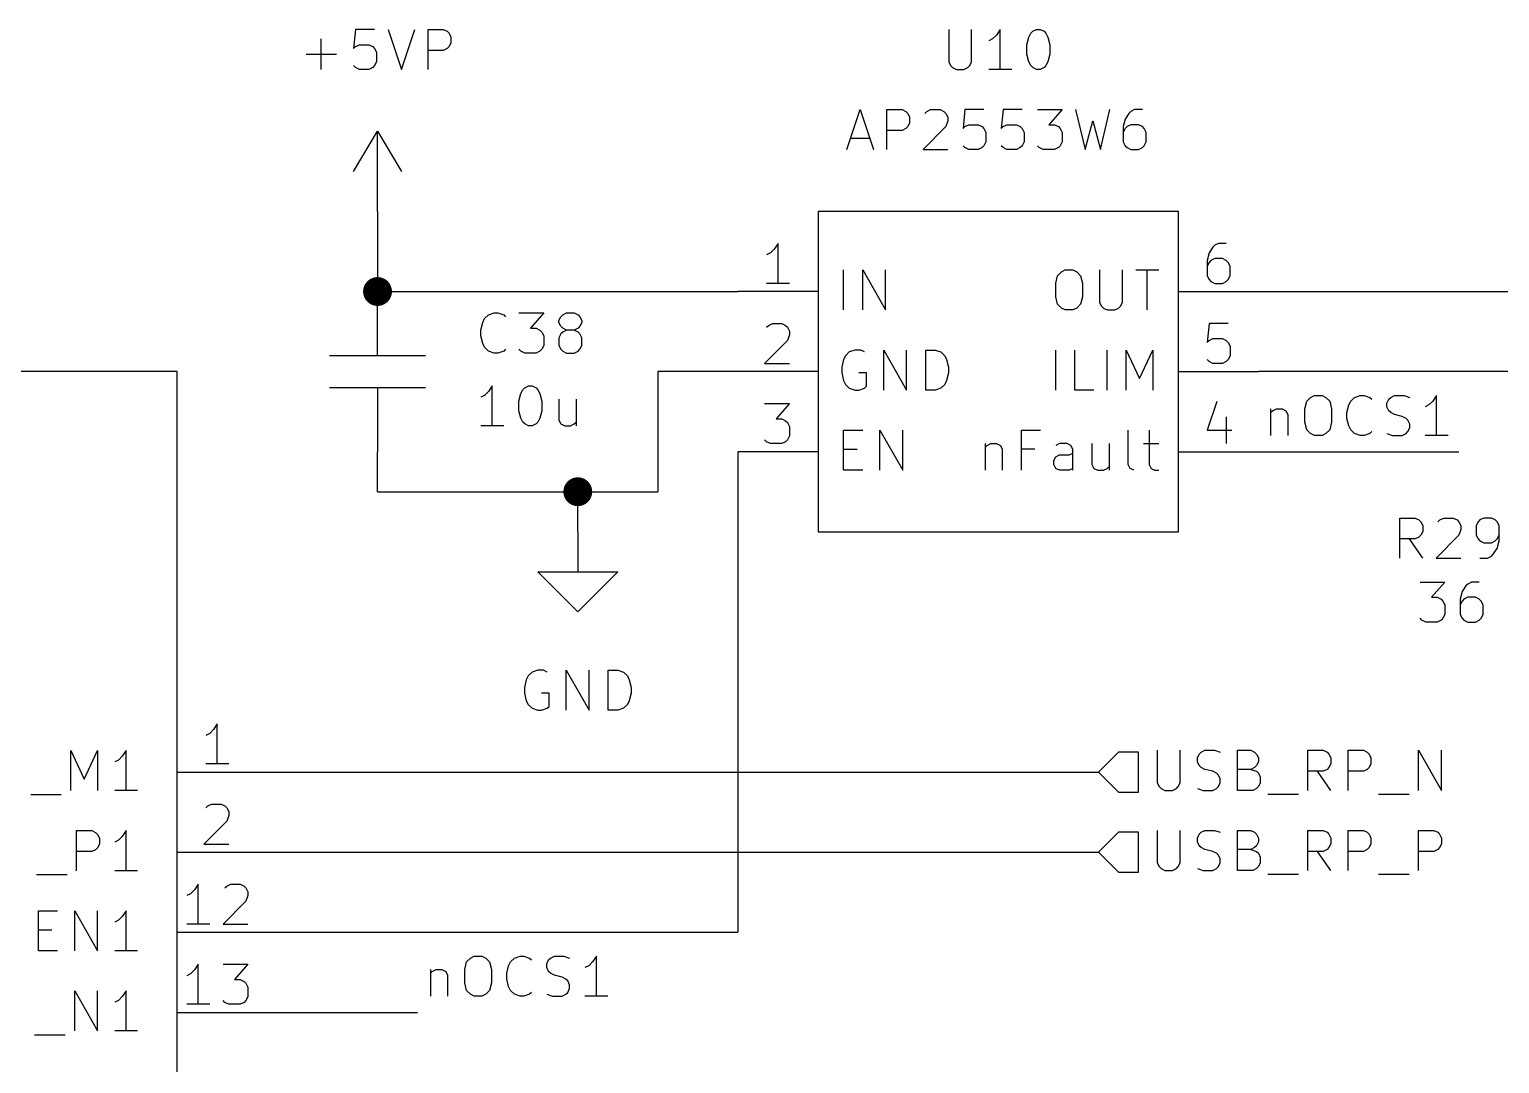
# Model space of a CAD drawing. Extents: x 0.4 to 11.3, y -7.9 to -0.4.
# Drawn here: x 8.115 to 9.951, y -3.714 to -2.423 of the extents above; entities that cross this region are included whole.
import ezdxf

# ---------------------------------------------------------------- set-up
doc = ezdxf.new("R2010")
doc.units = 0
doc.header["$MEASUREMENT"] = 0
for name, color, linetype in [('BROWN2', 54, 'CONTINUOUS'), ('CYAN2', 4, 'CONTINUOUS'), ('GRAY1', 251, 'CONTINUOUS'), ('GREEN3', 91, 'CONTINUOUS'), ('LYELLOW', 51, 'CONTINUOUS'), ('RED2', 1, 'CONTINUOUS'), ('RED3', 11, 'CONTINUOUS')]:
    doc.layers.add(name, color=color, linetype=linetype)

msp = doc.modelspace()

# ---------------------------------------------------------------- linework, layer by layer
at = {"layer": 'BROWN2', "linetype": 'CONTINUOUS'}
for p, q in [((9.475, -3.325), (9.45, -3.35)), ((9.5, -3.325), (9.475, -3.325)), ((9.5, -3.375), (9.5, -3.325)), ((9.5235, -3.3228), (9.5235, -3.3633)), ((9.5521, -3.3633), (9.5521, -3.3228)), ((9.5735, -3.3323), (9.5759, -3.3276)), ((9.5735, -3.3371), (9.5735, -3.3323)), ((9.5759, -3.3419), (9.5735, -3.3371)), ((9.5759, -3.3276), (9.5783, -3.3252)), ((9.5783, -3.3252), (9.583, -3.3228)), ((9.583, -3.3228), (9.5949, -3.3228)), ((9.5949, -3.3228), (9.6021, -3.3252)), ((9.6235, -3.3728), (9.6235, -3.3228)), ((9.6235, -3.3228), (9.6402, -3.3228)), ((9.6402, -3.3228), (9.6449, -3.3252)), ((9.6449, -3.3252), (9.6473, -3.3276)), ((9.6473, -3.3276), (9.6497, -3.3323)), ((9.6497, -3.3371), (9.6473, -3.3419)), ((9.6497, -3.3323), (9.6497, -3.3371)), ((9.7116, -3.3728), (9.7116, -3.3228)), ((9.7116, -3.3228), (9.7307, -3.3228)), ((9.7307, -3.3228), (9.7354, -3.3252)), ((9.7354, -3.3252), (9.7378, -3.3276)), ((9.7378, -3.3276), (9.7402, -3.3323)), ((9.7402, -3.3395), (9.7378, -3.3442)), ((9.7402, -3.3323), (9.7402, -3.3395)), ((9.7616, -3.3728), (9.7616, -3.3228)), ((9.7616, -3.3228), (9.7807, -3.3228)), ((9.7807, -3.3228), (9.7854, -3.3252)), ((9.7854, -3.3252), (9.7878, -3.3276)), ((9.7878, -3.3276), (9.7902, -3.3323)), ((9.7902, -3.3395), (9.7878, -3.3442)), ((9.7902, -3.3323), (9.7902, -3.3395)), ((9.8497, -3.3728), (9.8497, -3.3228)), ((9.8497, -3.3228), (9.8783, -3.3728)), ((9.8783, -3.3728), (9.8783, -3.3228)), ((9.45, -3.35), (9.475, -3.375)), ((9.5783, -3.3442), (9.5759, -3.3419)), ((9.583, -3.3466), (9.5783, -3.3442)), ((9.5926, -3.349), (9.583, -3.3466)), ((9.5973, -3.3514), (9.5926, -3.349)), ((9.5997, -3.3538), (9.5973, -3.3514)), ((9.6021, -3.3585), (9.5997, -3.3538)), ((9.6021, -3.3633), (9.6021, -3.3585)), ((9.6402, -3.3466), (9.6235, -3.3466)), ((9.6449, -3.3442), (9.6402, -3.3466)), ((9.6402, -3.3466), (9.6473, -3.349)), ((9.6473, -3.3419), (9.6449, -3.3442)), ((9.6473, -3.349), (9.6497, -3.3514)), ((9.6497, -3.3514), (9.6521, -3.3561)), ((9.6521, -3.3561), (9.6521, -3.3633)), ((9.7307, -3.349), (9.7116, -3.349)), ((9.7402, -3.3728), (9.7235, -3.349)), ((9.7354, -3.3466), (9.7307, -3.349)), ((9.7378, -3.3442), (9.7354, -3.3466)), ((9.7807, -3.349), (9.7616, -3.349)), ((9.7854, -3.3466), (9.7807, -3.349)), ((9.7878, -3.3442), (9.7854, -3.3466)), ((9.475, -3.375), (9.5, -3.375)), ((9.5235, -3.3633), (9.5259, -3.368)), ((9.5259, -3.368), (9.5283, -3.3704)), ((9.5283, -3.3704), (9.533, -3.3728)), ((9.533, -3.3728), (9.5426, -3.3728)), ((9.5426, -3.3728), (9.5473, -3.3704)), ((9.5473, -3.3704), (9.5497, -3.368)), ((9.5497, -3.368), (9.5521, -3.3633)), ((9.5735, -3.3704), (9.5807, -3.3728)), ((9.5807, -3.3728), (9.5926, -3.3728)), ((9.5926, -3.3728), (9.5973, -3.3704)), ((9.5973, -3.3704), (9.5997, -3.368)), ((9.5997, -3.368), (9.6021, -3.3633)), ((9.6426, -3.3728), (9.6235, -3.3728)), ((9.6473, -3.3704), (9.6426, -3.3728)), ((9.6497, -3.368), (9.6473, -3.3704)), ((9.6521, -3.3633), (9.6497, -3.368)), ((9.6616, -3.3776), (9.6997, -3.3776)), ((9.7997, -3.3776), (9.8378, -3.3776)), ((9.475, -3.425), (9.45, -3.45)), ((9.5, -3.425), (9.475, -3.425)), ((9.5, -3.475), (9.5, -3.425)), ((9.5235, -3.4228), (9.5235, -3.4633)), ((9.5521, -3.4633), (9.5521, -3.4228)), ((9.5735, -3.4323), (9.5759, -3.4276)), ((9.5759, -3.4276), (9.5783, -3.4252)), ((9.5783, -3.4252), (9.583, -3.4228)), ((9.583, -3.4228), (9.5949, -3.4228)), ((9.5949, -3.4228), (9.6021, -3.4252)), ((9.6235, -3.4728), (9.6235, -3.4228)), ((9.6235, -3.4228), (9.6402, -3.4228)), ((9.6402, -3.4228), (9.6449, -3.4252)), ((9.6449, -3.4252), (9.6473, -3.4276)), ((9.6473, -3.4276), (9.6497, -3.4323)), ((9.7116, -3.4728), (9.7116, -3.4228)), ((9.7116, -3.4228), (9.7307, -3.4228)), ((9.7307, -3.4228), (9.7354, -3.4252)), ((9.7354, -3.4252), (9.7378, -3.4276)), ((9.7378, -3.4276), (9.7402, -3.4323)), ((9.7616, -3.4728), (9.7616, -3.4228)), ((9.7616, -3.4228), (9.7807, -3.4228)), ((9.7807, -3.4228), (9.7854, -3.4252)), ((9.7854, -3.4252), (9.7878, -3.4276)), ((9.7878, -3.4276), (9.7902, -3.4323)), ((9.8497, -3.4728), (9.8497, -3.4228)), ((9.8497, -3.4228), (9.8687, -3.4228)), ((9.8687, -3.4228), (9.8735, -3.4252)), ((9.8735, -3.4252), (9.8759, -3.4276)), ((9.8759, -3.4276), (9.8783, -3.4323)), ((9.45, -3.45), (9.475, -3.475)), ((9.5735, -3.4371), (9.5735, -3.4323)), ((9.5759, -3.4419), (9.5735, -3.4371)), ((9.5783, -3.4442), (9.5759, -3.4419)), ((9.583, -3.4466), (9.5783, -3.4442)), ((9.5926, -3.449), (9.583, -3.4466)), ((9.5973, -3.4514), (9.5926, -3.449)), ((9.6402, -3.4466), (9.6235, -3.4466)), ((9.6449, -3.4442), (9.6402, -3.4466)), ((9.6402, -3.4466), (9.6473, -3.449)), ((9.6473, -3.4419), (9.6449, -3.4442)), ((9.6497, -3.4371), (9.6473, -3.4419)), ((9.6473, -3.449), (9.6497, -3.4514)), ((9.6497, -3.4323), (9.6497, -3.4371)), ((9.7307, -3.449), (9.7116, -3.449)), ((9.7402, -3.4728), (9.7235, -3.449)), ((9.7354, -3.4466), (9.7307, -3.449)), ((9.7378, -3.4442), (9.7354, -3.4466)), ((9.7402, -3.4395), (9.7378, -3.4442)), ((9.7402, -3.4323), (9.7402, -3.4395)), ((9.7807, -3.449), (9.7616, -3.449)), ((9.7854, -3.4466), (9.7807, -3.449)), ((9.7878, -3.4442), (9.7854, -3.4466)), ((9.7902, -3.4395), (9.7878, -3.4442)), ((9.7902, -3.4323), (9.7902, -3.4395)), ((9.8687, -3.449), (9.8497, -3.449)), ((9.8735, -3.4466), (9.8687, -3.449)), ((9.8759, -3.4442), (9.8735, -3.4466)), ((9.8783, -3.4395), (9.8759, -3.4442)), ((9.8783, -3.4323), (9.8783, -3.4395)), ((9.5235, -3.4633), (9.5259, -3.468)), ((9.5259, -3.468), (9.5283, -3.4704)), ((9.5473, -3.4704), (9.5497, -3.468)), ((9.5497, -3.468), (9.5521, -3.4633)), ((9.5997, -3.4538), (9.5973, -3.4514)), ((9.5973, -3.4704), (9.5997, -3.468)), ((9.6021, -3.4585), (9.5997, -3.4538)), ((9.5997, -3.468), (9.6021, -3.4633)), ((9.6021, -3.4633), (9.6021, -3.4585)), ((9.6497, -3.468), (9.6473, -3.4704)), ((9.6497, -3.4514), (9.6521, -3.4561)), ((9.6521, -3.4633), (9.6497, -3.468)), ((9.6521, -3.4561), (9.6521, -3.4633)), ((9.475, -3.475), (9.5, -3.475)), ((9.5283, -3.4704), (9.533, -3.4728)), ((9.533, -3.4728), (9.5426, -3.4728)), ((9.5426, -3.4728), (9.5473, -3.4704)), ((9.5735, -3.4704), (9.5807, -3.4728)), ((9.5807, -3.4728), (9.5926, -3.4728)), ((9.5926, -3.4728), (9.5973, -3.4704)), ((9.6426, -3.4728), (9.6235, -3.4728)), ((9.6473, -3.4704), (9.6426, -3.4728)), ((9.6616, -3.4776), (9.6997, -3.4776)), ((9.7997, -3.4776), (9.8378, -3.4776))]:
    msp.add_line(p, q, dxfattribs=at)
at = {"layer": 'CYAN2', "linetype": 'CONTINUOUS'}
for p, q in [((8.4798, -2.4728), (8.4798, -2.4347)), ((8.5226, -2.4228), (8.5202, -2.4466)), ((8.5464, -2.4228), (8.5226, -2.4228)), ((8.5631, -2.4228), (8.5798, -2.4728)), ((8.5798, -2.4728), (8.5964, -2.4228)), ((8.6131, -2.4728), (8.6131, -2.4228)), ((8.6131, -2.4228), (8.6321, -2.4228)), ((8.6321, -2.4228), (8.6369, -2.4252)), ((8.6369, -2.4252), (8.6393, -2.4276)), ((8.6393, -2.4276), (8.6417, -2.4323)), ((8.6417, -2.4395), (8.6393, -2.4442)), ((8.6417, -2.4323), (8.6417, -2.4395)), ((9.2631, -2.4228), (9.2631, -2.4633)), ((9.2917, -2.4633), (9.2917, -2.4228)), ((9.3179, -2.4347), (9.3131, -2.4371)), ((9.3226, -2.4299), (9.3179, -2.4347)), ((9.3274, -2.4228), (9.3226, -2.4299)), ((9.3274, -2.4728), (9.3274, -2.4228)), ((9.3607, -2.4419), (9.3631, -2.4323)), ((9.3631, -2.4323), (9.3655, -2.4276)), ((9.3655, -2.4276), (9.3679, -2.4252)), ((9.3679, -2.4252), (9.3726, -2.4228)), ((9.3726, -2.4228), (9.3774, -2.4228)), ((9.3774, -2.4228), (9.3821, -2.4252)), ((9.3821, -2.4252), (9.3845, -2.4276)), ((9.3845, -2.4276), (9.3869, -2.4323)), ((9.3869, -2.4323), (9.3893, -2.4419)), ((8.4607, -2.4538), (8.4988, -2.4538)), ((8.5202, -2.4466), (8.5226, -2.4442)), ((8.5226, -2.4442), (8.5274, -2.4419)), ((8.5274, -2.4419), (8.5393, -2.4419)), ((8.5393, -2.4419), (8.544, -2.4442)), ((8.544, -2.4442), (8.5464, -2.4466)), ((8.5464, -2.4466), (8.5488, -2.4514)), ((8.5488, -2.4514), (8.5488, -2.4633)), ((8.6321, -2.449), (8.6131, -2.449)), ((8.6369, -2.4466), (8.6321, -2.449)), ((8.6393, -2.4442), (8.6369, -2.4466)), ((9.3607, -2.4538), (9.3607, -2.4419)), ((9.3631, -2.4633), (9.3607, -2.4538)), ((9.3893, -2.4538), (9.3869, -2.4633)), ((9.3893, -2.4419), (9.3893, -2.4538)), ((8.5226, -2.4704), (8.5202, -2.468)), ((8.5274, -2.4728), (8.5226, -2.4704)), ((8.5393, -2.4728), (8.5274, -2.4728)), ((8.544, -2.4704), (8.5393, -2.4728)), ((8.5464, -2.468), (8.544, -2.4704)), ((8.5488, -2.4633), (8.5464, -2.468)), ((9.2631, -2.4633), (9.2655, -2.468)), ((9.2655, -2.468), (9.2679, -2.4704)), ((9.2679, -2.4704), (9.2726, -2.4728)), ((9.2726, -2.4728), (9.2821, -2.4728)), ((9.2821, -2.4728), (9.2869, -2.4704)), ((9.2869, -2.4704), (9.2893, -2.468)), ((9.2893, -2.468), (9.2917, -2.4633)), ((9.3417, -2.4728), (9.3131, -2.4728)), ((9.3655, -2.468), (9.3631, -2.4633)), ((9.3679, -2.4704), (9.3655, -2.468)), ((9.3726, -2.4728), (9.3679, -2.4704)), ((9.3774, -2.4728), (9.3726, -2.4728)), ((9.3821, -2.4704), (9.3774, -2.4728)), ((9.3845, -2.468), (9.3821, -2.4704)), ((9.3869, -2.4633), (9.3845, -2.468)), ((9.1357, -2.5728), (9.1524, -2.5228)), ((9.1524, -2.5228), (9.1691, -2.5728)), ((9.1857, -2.5728), (9.1857, -2.5228)), ((9.1857, -2.5228), (9.2048, -2.5228)), ((9.2048, -2.5228), (9.2095, -2.5252)), ((9.2095, -2.5252), (9.2119, -2.5276)), ((9.2119, -2.5276), (9.2143, -2.5323)), ((9.2143, -2.5323), (9.2143, -2.5395)), ((9.2333, -2.5276), (9.2357, -2.5252)), ((9.2357, -2.5252), (9.2405, -2.5228)), ((9.2405, -2.5228), (9.2524, -2.5228)), ((9.2524, -2.5228), (9.2571, -2.5252)), ((9.2571, -2.5252), (9.2595, -2.5276)), ((9.2595, -2.5276), (9.2619, -2.5323)), ((9.2619, -2.5323), (9.2619, -2.5371)), ((9.2833, -2.5228), (9.281, -2.5466)), ((9.3071, -2.5228), (9.2833, -2.5228)), ((9.331, -2.5228), (9.3286, -2.5466)), ((9.3548, -2.5228), (9.331, -2.5228)), ((9.3738, -2.5228), (9.4048, -2.5228)), ((9.4048, -2.5228), (9.3881, -2.5419)), ((9.4214, -2.5228), (9.4333, -2.5728)), ((9.4524, -2.5728), (9.4643, -2.5228)), ((9.4881, -2.5276), (9.4833, -2.5347)), ((9.4905, -2.5252), (9.4881, -2.5276)), ((9.4952, -2.5228), (9.4905, -2.5252)), ((9.5048, -2.5228), (9.4952, -2.5228)), ((9.2048, -2.549), (9.1857, -2.549)), ((9.2095, -2.5466), (9.2048, -2.549)), ((9.2119, -2.5442), (9.2095, -2.5466)), ((9.2143, -2.5395), (9.2119, -2.5442)), ((9.2595, -2.5442), (9.231, -2.5728)), ((9.2619, -2.5371), (9.2595, -2.5442)), ((9.281, -2.5466), (9.2833, -2.5442)), ((9.2833, -2.5442), (9.2881, -2.5419)), ((9.2881, -2.5419), (9.3, -2.5419)), ((9.3, -2.5419), (9.3048, -2.5442)), ((9.3048, -2.5442), (9.3071, -2.5466)), ((9.3071, -2.5466), (9.3095, -2.5514)), ((9.3286, -2.5466), (9.331, -2.5442)), ((9.331, -2.5442), (9.3357, -2.5419)), ((9.3357, -2.5419), (9.3476, -2.5419)), ((9.3476, -2.5419), (9.3524, -2.5442)), ((9.3524, -2.5442), (9.3548, -2.5466)), ((9.3548, -2.5466), (9.3571, -2.5514)), ((9.3881, -2.5419), (9.3952, -2.5419)), ((9.3952, -2.5419), (9.4, -2.5442)), ((9.4, -2.5442), (9.4024, -2.5466)), ((9.4024, -2.5466), (9.4048, -2.5514)), ((9.4333, -2.5728), (9.4429, -2.5371)), ((9.4429, -2.5371), (9.4524, -2.5728)), ((9.4833, -2.5347), (9.481, -2.5442)), ((9.481, -2.5442), (9.481, -2.5633)), ((9.4833, -2.5466), (9.481, -2.5514)), ((9.4857, -2.5442), (9.4833, -2.5466)), ((9.4905, -2.5419), (9.4857, -2.5442)), ((9.5, -2.5419), (9.4905, -2.5419)), ((9.5048, -2.5442), (9.5, -2.5419)), ((9.5071, -2.5466), (9.5048, -2.5442)), ((9.5095, -2.5514), (9.5071, -2.5466)), ((9.1405, -2.5585), (9.1643, -2.5585)), ((9.2833, -2.5704), (9.281, -2.568)), ((9.3071, -2.568), (9.3048, -2.5704)), ((9.3095, -2.5633), (9.3071, -2.568)), ((9.3095, -2.5514), (9.3095, -2.5633)), ((9.331, -2.5704), (9.3286, -2.568)), ((9.3548, -2.568), (9.3524, -2.5704)), ((9.3571, -2.5633), (9.3548, -2.568)), ((9.3571, -2.5514), (9.3571, -2.5633)), ((9.3762, -2.5704), (9.3738, -2.568)), ((9.4024, -2.568), (9.4, -2.5704)), ((9.4048, -2.5633), (9.4024, -2.568)), ((9.4048, -2.5514), (9.4048, -2.5633)), ((9.481, -2.5633), (9.4833, -2.568)), ((9.4833, -2.568), (9.4857, -2.5704)), ((9.5048, -2.5704), (9.5071, -2.568)), ((9.5071, -2.568), (9.5095, -2.5633)), ((9.5095, -2.5633), (9.5095, -2.5514)), ((9.231, -2.5728), (9.2619, -2.5728)), ((9.2881, -2.5728), (9.2833, -2.5704)), ((9.3, -2.5728), (9.2881, -2.5728)), ((9.3048, -2.5704), (9.3, -2.5728)), ((9.3357, -2.5728), (9.331, -2.5704)), ((9.3476, -2.5728), (9.3357, -2.5728)), ((9.3524, -2.5704), (9.3476, -2.5728)), ((9.381, -2.5728), (9.3762, -2.5704)), ((9.3952, -2.5728), (9.381, -2.5728)), ((9.4, -2.5704), (9.3952, -2.5728)), ((9.4857, -2.5704), (9.4905, -2.5728)), ((9.4905, -2.5728), (9.5, -2.5728)), ((9.5, -2.5728), (9.5048, -2.5704)), ((9.1319, -2.7731), (9.1319, -2.7231)), ((9.1557, -2.7731), (9.1557, -2.7231)), ((9.1557, -2.7231), (9.1843, -2.7731)), ((9.1843, -2.7731), (9.1843, -2.7231)), ((9.3967, -2.7398), (9.399, -2.7303)), ((9.399, -2.7303), (9.4038, -2.7255)), ((9.4038, -2.7255), (9.4086, -2.7231)), ((9.4086, -2.7231), (9.4181, -2.7231)), ((9.4181, -2.7231), (9.4229, -2.7255)), ((9.4229, -2.7255), (9.4276, -2.7303)), ((9.4276, -2.7303), (9.43, -2.7398)), ((9.4514, -2.7231), (9.4514, -2.7636)), ((9.48, -2.7636), (9.48, -2.7231)), ((9.4967, -2.7231), (9.5252, -2.7231)), ((9.511, -2.7731), (9.511, -2.7231)), ((9.3967, -2.7565), (9.3967, -2.7398)), ((9.43, -2.7398), (9.43, -2.7565)), ((9.399, -2.766), (9.3967, -2.7565)), ((9.4038, -2.7708), (9.399, -2.766)), ((9.4086, -2.7731), (9.4038, -2.7708)), ((9.4229, -2.7708), (9.4181, -2.7731)), ((9.4276, -2.766), (9.4229, -2.7708)), ((9.43, -2.7565), (9.4276, -2.766)), ((9.4514, -2.7636), (9.4538, -2.7684)), ((9.4538, -2.7684), (9.4562, -2.7708)), ((9.4562, -2.7708), (9.4609, -2.7731)), ((9.4705, -2.7731), (9.4752, -2.7708)), ((9.4752, -2.7708), (9.4776, -2.7684)), ((9.4776, -2.7684), (9.48, -2.7636)), ((8.6789, -2.7982), (8.6813, -2.7887)), ((8.6813, -2.7887), (8.6837, -2.7839)), ((8.6837, -2.7839), (8.6884, -2.7792)), ((8.6884, -2.7792), (8.6956, -2.7768)), ((8.6956, -2.7768), (8.7003, -2.7768)), ((8.7003, -2.7768), (8.7075, -2.7792)), ((8.7075, -2.7792), (8.7099, -2.7816)), ((8.7265, -2.7768), (8.7575, -2.7768)), ((8.7575, -2.7768), (8.7408, -2.7959)), ((8.7765, -2.7863), (8.7789, -2.7816)), ((8.7765, -2.7887), (8.7765, -2.7863)), ((8.7789, -2.7935), (8.7765, -2.7887)), ((8.7789, -2.7816), (8.7813, -2.7792)), ((8.7813, -2.7792), (8.786, -2.7768)), ((8.786, -2.7768), (8.7956, -2.7768)), ((8.7956, -2.7768), (8.8003, -2.7792)), ((8.8003, -2.7792), (8.8027, -2.7816)), ((8.8027, -2.7816), (8.8051, -2.7863)), ((8.8051, -2.7887), (8.8027, -2.7935)), ((8.8051, -2.7863), (8.8051, -2.7887)), ((9.4181, -2.7731), (9.4086, -2.7731)), ((9.4609, -2.7731), (9.4705, -2.7731)), ((8.6789, -2.8054), (8.6789, -2.7982)), ((8.6813, -2.8149), (8.6789, -2.8054)), ((8.7408, -2.7959), (8.7479, -2.7959)), ((8.7479, -2.7959), (8.7527, -2.7982)), ((8.7527, -2.7982), (8.7551, -2.8006)), ((8.7551, -2.8006), (8.7575, -2.8054)), ((8.7575, -2.8054), (8.7575, -2.8173)), ((8.7789, -2.803), (8.7765, -2.8078)), ((8.7765, -2.8078), (8.7765, -2.8173)), ((8.7813, -2.7959), (8.7789, -2.7935)), ((8.7813, -2.8006), (8.7789, -2.803)), ((8.786, -2.7982), (8.7813, -2.7959)), ((8.786, -2.7982), (8.7813, -2.8006)), ((8.7956, -2.7982), (8.786, -2.7982)), ((8.8003, -2.7959), (8.7956, -2.7982)), ((8.8003, -2.8006), (8.7956, -2.7982)), ((8.8027, -2.7935), (8.8003, -2.7959)), ((8.8027, -2.803), (8.8003, -2.8006)), ((8.8051, -2.8078), (8.8027, -2.803)), ((8.8051, -2.8173), (8.8051, -2.8078)), ((8.6837, -2.8197), (8.6813, -2.8149)), ((8.6884, -2.8244), (8.6837, -2.8197)), ((8.6956, -2.8268), (8.6884, -2.8244)), ((8.7075, -2.8244), (8.7003, -2.8268)), ((8.7099, -2.822), (8.7075, -2.8244)), ((8.7289, -2.8244), (8.7265, -2.822)), ((8.7337, -2.8268), (8.7289, -2.8244)), ((8.7527, -2.8244), (8.7479, -2.8268)), ((8.7551, -2.822), (8.7527, -2.8244)), ((8.7575, -2.8173), (8.7551, -2.822)), ((8.7765, -2.8173), (8.7789, -2.822)), ((8.7789, -2.822), (8.7813, -2.8244)), ((8.7813, -2.8244), (8.786, -2.8268)), ((8.7956, -2.8268), (8.8003, -2.8244)), ((8.8003, -2.8244), (8.8027, -2.822)), ((8.8027, -2.822), (8.8051, -2.8173)), ((9.139, -2.8255), (9.1343, -2.8303)), ((9.1462, -2.8231), (9.139, -2.8255)), ((9.1533, -2.8231), (9.1462, -2.8231)), ((9.1581, -2.8255), (9.1533, -2.8231)), ((9.1819, -2.8731), (9.1819, -2.8231)), ((9.1819, -2.8231), (9.2105, -2.8731)), ((9.2105, -2.8731), (9.2105, -2.8231)), ((9.2343, -2.8731), (9.2343, -2.8231)), ((9.2343, -2.8231), (9.2462, -2.8231)), ((9.2462, -2.8231), (9.2533, -2.8255)), ((9.2533, -2.8255), (9.2581, -2.8303)), ((9.3967, -2.8731), (9.3967, -2.8231)), ((9.4205, -2.8731), (9.4205, -2.8231)), ((9.4609, -2.8731), (9.4609, -2.8231)), ((9.4848, -2.8731), (9.4848, -2.8231)), ((9.4848, -2.8231), (9.5014, -2.8588)), ((9.5014, -2.8588), (9.5181, -2.8231)), ((9.5181, -2.8231), (9.5181, -2.8731)), ((8.7003, -2.8268), (8.6956, -2.8268)), ((8.7479, -2.8268), (8.7337, -2.8268)), ((8.786, -2.8268), (8.7956, -2.8268)), ((9.1319, -2.835), (9.1295, -2.8446)), ((9.1295, -2.8446), (9.1295, -2.8517)), ((9.1343, -2.8303), (9.1319, -2.835)), ((9.2581, -2.8303), (9.2605, -2.835)), ((9.2605, -2.835), (9.2629, -2.8446)), ((9.2629, -2.8446), (9.2629, -2.8517)), ((9.1295, -2.8517), (9.1319, -2.8612)), ((9.1319, -2.8612), (9.1343, -2.866)), ((9.1605, -2.8517), (9.1509, -2.8517)), ((9.1605, -2.8684), (9.1605, -2.8517)), ((9.2605, -2.8612), (9.2581, -2.866)), ((9.2629, -2.8517), (9.2605, -2.8612)), ((8.6837, -2.8797), (8.6789, -2.8821)), ((8.6884, -2.8749), (8.6837, -2.8797)), ((8.6932, -2.8678), (8.6884, -2.8749)), ((8.6932, -2.9178), (8.6932, -2.8678)), ((8.7265, -2.8869), (8.7289, -2.8773)), ((8.7289, -2.8773), (8.7313, -2.8726)), ((8.7313, -2.8726), (8.7337, -2.8702)), ((8.7337, -2.8702), (8.7384, -2.8678)), ((8.7384, -2.8678), (8.7432, -2.8678)), ((8.7432, -2.8678), (8.7479, -2.8702)), ((8.7479, -2.8702), (8.7503, -2.8726)), ((8.7503, -2.8726), (8.7527, -2.8773)), ((8.7527, -2.8773), (8.7551, -2.8869)), ((9.1343, -2.866), (9.139, -2.8708)), ((9.139, -2.8708), (9.1462, -2.8731)), ((9.1462, -2.8731), (9.1509, -2.8731)), ((9.1509, -2.8731), (9.1581, -2.8708)), ((9.1581, -2.8708), (9.1605, -2.8684)), ((9.2462, -2.8731), (9.2343, -2.8731)), ((9.2533, -2.8708), (9.2462, -2.8731)), ((9.2581, -2.866), (9.2533, -2.8708)), ((9.4443, -2.8731), (9.4205, -2.8731)), ((8.7265, -2.8988), (8.7265, -2.8869)), ((8.7289, -2.9083), (8.7265, -2.8988)), ((8.7551, -2.8988), (8.7527, -2.9083)), ((8.7551, -2.8869), (8.7551, -2.8988)), ((8.7765, -2.8845), (8.7765, -2.9107)), ((8.7979, -2.8845), (8.7979, -2.9178)), ((8.7075, -2.9178), (8.6789, -2.9178)), ((8.7313, -2.913), (8.7289, -2.9083)), ((8.7337, -2.9154), (8.7313, -2.913)), ((8.7384, -2.9178), (8.7337, -2.9154)), ((8.7432, -2.9178), (8.7384, -2.9178)), ((8.7479, -2.9154), (8.7432, -2.9178)), ((8.7503, -2.913), (8.7479, -2.9154)), ((8.7527, -2.9083), (8.7503, -2.913)), ((8.7765, -2.9107), (8.7789, -2.9154)), ((8.7789, -2.9154), (8.7837, -2.9178)), ((8.7837, -2.9178), (8.7908, -2.9178)), ((8.7908, -2.9178), (8.7956, -2.9154)), ((8.7956, -2.9154), (8.7979, -2.913)), ((9.1319, -2.9731), (9.1319, -2.9231)), ((9.1319, -2.9231), (9.1557, -2.9231)), ((9.1771, -2.9731), (9.1771, -2.9231)), ((9.1771, -2.9231), (9.2057, -2.9731)), ((9.2057, -2.9731), (9.2057, -2.9231)), ((9.3538, -2.9731), (9.3538, -2.9231)), ((9.3538, -2.9231), (9.3776, -2.9231)), ((9.4871, -2.966), (9.4871, -2.9231)), ((9.5133, -2.9231), (9.5133, -2.966)), ((9.1319, -2.9469), (9.1486, -2.9469)), ((9.3086, -2.9398), (9.3086, -2.9731)), ((9.3086, -2.9446), (9.311, -2.9422)), ((9.311, -2.9422), (9.3157, -2.9398)), ((9.3157, -2.9398), (9.3229, -2.9398)), ((9.3229, -2.9398), (9.3276, -2.9422)), ((9.3276, -2.9422), (9.33, -2.9469)), ((9.33, -2.9469), (9.33, -2.9731)), ((9.3705, -2.9469), (9.3538, -2.9469)), ((9.4014, -2.9398), (9.3967, -2.9422)), ((9.3967, -2.9565), (9.4014, -2.9541)), ((9.411, -2.9398), (9.4014, -2.9398)), ((9.4014, -2.9541), (9.4133, -2.9541)), ((9.4157, -2.9422), (9.411, -2.9398)), ((9.4133, -2.9541), (9.4181, -2.9517)), ((9.4181, -2.9469), (9.4157, -2.9422)), ((9.4181, -2.9731), (9.4181, -2.9469)), ((9.4419, -2.9398), (9.4419, -2.966)), ((9.4633, -2.9398), (9.4633, -2.9731)), ((9.5062, -2.9398), (9.5252, -2.9398)), ((9.1557, -2.9731), (9.1319, -2.9731)), ((9.3943, -2.9612), (9.3967, -2.9565)), ((9.3943, -2.966), (9.3943, -2.9612)), ((9.3967, -2.9708), (9.3943, -2.966)), ((9.4014, -2.9731), (9.3967, -2.9708)), ((9.4133, -2.9731), (9.4014, -2.9731)), ((9.4181, -2.9708), (9.4133, -2.9731)), ((9.4419, -2.966), (9.4443, -2.9708)), ((9.4443, -2.9708), (9.4491, -2.9731)), ((9.4491, -2.9731), (9.4562, -2.9731)), ((9.4562, -2.9731), (9.461, -2.9708)), ((9.461, -2.9708), (9.4633, -2.9684)), ((9.4895, -2.9708), (9.4871, -2.966)), ((9.4943, -2.9731), (9.4895, -2.9708)), ((9.5133, -2.966), (9.5157, -2.9708)), ((9.5157, -2.9708), (9.5205, -2.9731)), ((9.5205, -2.9731), (9.5252, -2.9731)), ((9.8263, -3.0828), (9.8263, -3.0328)), ((9.8263, -3.0328), (9.8453, -3.0328)), ((9.8453, -3.0328), (9.8501, -3.0352)), ((9.8501, -3.0352), (9.8525, -3.0376)), ((9.8525, -3.0376), (9.8549, -3.0423)), ((9.8549, -3.0423), (9.8549, -3.0495)), ((9.8739, -3.0376), (9.8763, -3.0352)), ((9.8763, -3.0352), (9.881, -3.0328)), ((9.881, -3.0328), (9.8929, -3.0328)), ((9.8929, -3.0328), (9.8977, -3.0352)), ((9.8977, -3.0352), (9.9001, -3.0376)), ((9.9001, -3.0376), (9.9025, -3.0423)), ((9.9025, -3.0423), (9.9025, -3.0471)), ((9.9239, -3.0376), (9.9215, -3.0423)), ((9.9215, -3.0423), (9.9215, -3.0542)), ((9.9263, -3.0352), (9.9239, -3.0376)), ((9.931, -3.0328), (9.9263, -3.0352)), ((9.9406, -3.0328), (9.931, -3.0328)), ((9.9453, -3.0352), (9.9406, -3.0328)), ((9.9477, -3.0376), (9.9453, -3.0352)), ((9.9501, -3.0423), (9.9477, -3.0376)), ((9.9501, -3.0614), (9.9501, -3.0423)), ((9.8453, -3.059), (9.8263, -3.059)), ((9.8549, -3.0828), (9.8382, -3.059)), ((9.8501, -3.0566), (9.8453, -3.059)), ((9.8525, -3.0542), (9.8501, -3.0566)), ((9.8549, -3.0495), (9.8525, -3.0542)), ((9.9001, -3.0542), (9.8715, -3.0828)), ((9.9025, -3.0471), (9.9001, -3.0542)), ((9.9215, -3.0542), (9.9239, -3.059)), ((9.9239, -3.059), (9.9263, -3.0614)), ((9.9263, -3.0614), (9.931, -3.0638)), ((9.931, -3.0638), (9.9406, -3.0638)), ((9.9406, -3.0638), (9.9453, -3.0614)), ((9.9453, -3.0614), (9.9477, -3.059)), ((9.9477, -3.059), (9.9501, -3.0542)), ((9.9477, -3.0709), (9.9501, -3.0614)), ((9.8715, -3.0828), (9.9025, -3.0828)), ((9.9263, -3.0828), (9.9358, -3.0828)), ((9.9358, -3.0828), (9.9406, -3.0804)), ((9.9406, -3.0804), (9.9429, -3.078)), ((9.9429, -3.078), (9.9477, -3.0709)), ((9.8515, -3.1128), (9.8825, -3.1128)), ((9.8825, -3.1128), (9.8658, -3.1318)), ((9.9087, -3.1176), (9.9039, -3.1247)), ((9.911, -3.1152), (9.9087, -3.1176)), ((9.9158, -3.1128), (9.911, -3.1152)), ((9.9253, -3.1128), (9.9158, -3.1128)), ((9.8658, -3.1318), (9.8729, -3.1318)), ((9.8729, -3.1318), (9.8777, -3.1342)), ((9.8777, -3.1342), (9.8801, -3.1366)), ((9.8801, -3.1366), (9.8825, -3.1414)), ((9.9039, -3.1247), (9.9015, -3.1342)), ((9.9015, -3.1342), (9.9015, -3.1533)), ((9.9039, -3.1366), (9.9015, -3.1414)), ((9.9063, -3.1342), (9.9039, -3.1366)), ((9.911, -3.1318), (9.9063, -3.1342)), ((9.9206, -3.1318), (9.911, -3.1318)), ((9.9253, -3.1342), (9.9206, -3.1318)), ((9.9277, -3.1366), (9.9253, -3.1342)), ((9.9301, -3.1414), (9.9277, -3.1366)), ((9.8825, -3.1533), (9.8801, -3.158)), ((9.8825, -3.1414), (9.8825, -3.1533)), ((9.9015, -3.1533), (9.9039, -3.158)), ((9.9277, -3.158), (9.9301, -3.1533)), ((9.9301, -3.1533), (9.9301, -3.1414)), ((9.8539, -3.1604), (9.8515, -3.158)), ((9.8587, -3.1628), (9.8539, -3.1604)), ((9.8729, -3.1628), (9.8587, -3.1628)), ((9.8777, -3.1604), (9.8729, -3.1628)), ((9.8801, -3.158), (9.8777, -3.1604)), ((9.9039, -3.158), (9.9063, -3.1604)), ((9.9063, -3.1604), (9.911, -3.1628)), ((9.911, -3.1628), (9.9206, -3.1628)), ((9.9206, -3.1628), (9.9253, -3.1604)), ((9.9253, -3.1604), (9.9277, -3.158)), ((8.7381, -3.2299), (8.7357, -3.2347)), ((8.7429, -3.2252), (8.7381, -3.2299)), ((8.75, -3.2228), (8.7429, -3.2252)), ((8.7571, -3.2228), (8.75, -3.2228)), ((8.7619, -3.2252), (8.7571, -3.2228)), ((8.7857, -3.2728), (8.7857, -3.2228)), ((8.7857, -3.2228), (8.8143, -3.2728)), ((8.8143, -3.2728), (8.8143, -3.2228)), ((8.8381, -3.2728), (8.8381, -3.2228)), ((8.8381, -3.2228), (8.85, -3.2228)), ((8.85, -3.2228), (8.8571, -3.2252)), ((8.8571, -3.2252), (8.8619, -3.2299)), ((8.8619, -3.2299), (8.8643, -3.2347)), ((8.7357, -3.2347), (8.7333, -3.2442)), ((8.7333, -3.2442), (8.7333, -3.2514)), ((8.8643, -3.2347), (8.8667, -3.2442)), ((8.8667, -3.2442), (8.8667, -3.2514)), ((8.7333, -3.2514), (8.7357, -3.2609)), ((8.7357, -3.2609), (8.7381, -3.2657)), ((8.7381, -3.2657), (8.7429, -3.2704)), ((8.7643, -3.2514), (8.7548, -3.2514)), ((8.7643, -3.268), (8.7643, -3.2514)), ((8.8619, -3.2657), (8.8571, -3.2704)), ((8.8643, -3.2609), (8.8619, -3.2657)), ((8.8667, -3.2514), (8.8643, -3.2609)), ((8.7429, -3.2704), (8.75, -3.2728)), ((8.75, -3.2728), (8.7548, -3.2728)), ((8.7548, -3.2728), (8.7619, -3.2704)), ((8.7619, -3.2704), (8.7643, -3.268)), ((8.85, -3.2728), (8.8381, -3.2728)), ((8.8571, -3.2704), (8.85, -3.2728)), ((8.1671, -3.3731), (8.1671, -3.3231)), ((8.1671, -3.3231), (8.1838, -3.3588)), ((8.1671, -3.3731), (8.1671, -3.3231)), ((8.1671, -3.3231), (8.1838, -3.3588)), ((8.1838, -3.3588), (8.2005, -3.3231)), ((8.1838, -3.3588), (8.2005, -3.3231)), ((8.2005, -3.3231), (8.2005, -3.3731)), ((8.2005, -3.3231), (8.2005, -3.3731)), ((8.2267, -3.335), (8.2219, -3.3374)), ((8.2267, -3.335), (8.2219, -3.3374)), ((8.2314, -3.3303), (8.2267, -3.335)), ((8.2314, -3.3303), (8.2267, -3.335)), ((8.2362, -3.3231), (8.2314, -3.3303)), ((8.2362, -3.3231), (8.2314, -3.3303)), ((8.2362, -3.3731), (8.2362, -3.3231)), ((8.2362, -3.3731), (8.2362, -3.3231)), ((8.2505, -3.3731), (8.2219, -3.3731)), ((8.2505, -3.3731), (8.2219, -3.3731)), ((8.1171, -3.3779), (8.1552, -3.3779)), ((8.1171, -3.3779), (8.1552, -3.3779)), ((8.1743, -3.4731), (8.1743, -3.4231)), ((8.1743, -3.4231), (8.1933, -3.4231)), ((8.1743, -3.4731), (8.1743, -3.4231)), ((8.1743, -3.4231), (8.1933, -3.4231)), ((8.1933, -3.4231), (8.1981, -3.4255)), ((8.1933, -3.4231), (8.1981, -3.4255)), ((8.1981, -3.4255), (8.2005, -3.4279)), ((8.1981, -3.4255), (8.2005, -3.4279)), ((8.2005, -3.4279), (8.2029, -3.4327)), ((8.2005, -3.4279), (8.2029, -3.4327)), ((8.2314, -3.4303), (8.2267, -3.435)), ((8.2314, -3.4303), (8.2267, -3.435)), ((8.2362, -3.4231), (8.2314, -3.4303)), ((8.2362, -3.4231), (8.2314, -3.4303)), ((8.2362, -3.4731), (8.2362, -3.4231)), ((8.2362, -3.4731), (8.2362, -3.4231)), ((8.1933, -3.4493), (8.1743, -3.4493)), ((8.1933, -3.4493), (8.1743, -3.4493)), ((8.1981, -3.4469), (8.1933, -3.4493)), ((8.1981, -3.4469), (8.1933, -3.4493)), ((8.2005, -3.4446), (8.1981, -3.4469)), ((8.2005, -3.4446), (8.1981, -3.4469)), ((8.2029, -3.4398), (8.2005, -3.4446)), ((8.2029, -3.4398), (8.2005, -3.4446)), ((8.2029, -3.4327), (8.2029, -3.4398)), ((8.2029, -3.4327), (8.2029, -3.4398)), ((8.2267, -3.435), (8.2219, -3.4374)), ((8.2267, -3.435), (8.2219, -3.4374)), ((8.1243, -3.4779), (8.1624, -3.4779)), ((8.1243, -3.4779), (8.1624, -3.4779)), ((8.2505, -3.4731), (8.2219, -3.4731)), ((8.2505, -3.4731), (8.2219, -3.4731)), ((8.1267, -3.5731), (8.1267, -3.5231)), ((8.1267, -3.5231), (8.1505, -3.5231)), ((8.1267, -3.5731), (8.1267, -3.5231)), ((8.1267, -3.5231), (8.1505, -3.5231)), ((8.1719, -3.5731), (8.1719, -3.5231)), ((8.1719, -3.5231), (8.2005, -3.5731)), ((8.1719, -3.5731), (8.1719, -3.5231)), ((8.1719, -3.5231), (8.2005, -3.5731)), ((8.2005, -3.5731), (8.2005, -3.5231)), ((8.2005, -3.5731), (8.2005, -3.5231)), ((8.2362, -3.5231), (8.2314, -3.5303)), ((8.2362, -3.5231), (8.2314, -3.5303)), ((8.2362, -3.5731), (8.2362, -3.5231)), ((8.2362, -3.5731), (8.2362, -3.5231)), ((8.2267, -3.535), (8.2219, -3.5374)), ((8.2267, -3.535), (8.2219, -3.5374)), ((8.2314, -3.5303), (8.2267, -3.535)), ((8.2314, -3.5303), (8.2267, -3.535)), ((8.1267, -3.5469), (8.1433, -3.5469)), ((8.1267, -3.5469), (8.1433, -3.5469)), ((8.1505, -3.5731), (8.1267, -3.5731)), ((8.1505, -3.5731), (8.1267, -3.5731)), ((8.2505, -3.5731), (8.2219, -3.5731)), ((8.2505, -3.5731), (8.2219, -3.5731)), ((8.1719, -3.6731), (8.1719, -3.6231)), ((8.1719, -3.6231), (8.2005, -3.6731)), ((8.1719, -3.6731), (8.1719, -3.6231)), ((8.1719, -3.6231), (8.2005, -3.6731)), ((8.2005, -3.6731), (8.2005, -3.6231)), ((8.2005, -3.6731), (8.2005, -3.6231)), ((8.2314, -3.6303), (8.2267, -3.635)), ((8.2314, -3.6303), (8.2267, -3.635)), ((8.2362, -3.6231), (8.2314, -3.6303)), ((8.2362, -3.6231), (8.2314, -3.6303)), ((8.2362, -3.6731), (8.2362, -3.6231)), ((8.2362, -3.6731), (8.2362, -3.6231)), ((8.2267, -3.635), (8.2219, -3.6374)), ((8.2267, -3.635), (8.2219, -3.6374)), ((8.1219, -3.6779), (8.16, -3.6779)), ((8.1219, -3.6779), (8.16, -3.6779)), ((8.2505, -3.6731), (8.2219, -3.6731)), ((8.2505, -3.6731), (8.2219, -3.6731))]:
    msp.add_line(p, q, dxfattribs=at)
at = {"layer": 'GRAY1', "linetype": 'CONTINUOUS'}
for p, q in [((9.7149, -2.8822), (9.7197, -2.8798)), ((9.7197, -2.8798), (9.7292, -2.8798)), ((9.7292, -2.8798), (9.734, -2.8822)), ((9.7697, -2.8822), (9.7768, -2.8798)), ((9.7768, -2.8798), (9.7816, -2.8798)), ((9.7816, -2.8798), (9.7887, -2.8822)), ((9.8149, -2.8822), (9.8197, -2.8798)), ((9.8197, -2.8798), (9.8316, -2.8798)), ((9.8316, -2.8798), (9.8387, -2.8822)), ((9.8721, -2.8798), (9.8673, -2.8869)), ((9.8721, -2.9298), (9.8721, -2.8798)), ((9.6649, -2.8965), (9.6649, -2.9298)), ((9.6649, -2.9012), (9.6673, -2.8988)), ((9.6673, -2.8988), (9.6721, -2.8965)), ((9.6721, -2.8965), (9.6792, -2.8965)), ((9.6792, -2.8965), (9.684, -2.8988)), ((9.684, -2.8988), (9.6864, -2.9036)), ((9.7078, -2.8965), (9.7102, -2.8869)), ((9.7078, -2.9131), (9.7078, -2.8965)), ((9.7102, -2.8869), (9.7149, -2.8822)), ((9.734, -2.8822), (9.7387, -2.8869)), ((9.7387, -2.8869), (9.7411, -2.8965)), ((9.7411, -2.8965), (9.7411, -2.9131)), ((9.7602, -2.9012), (9.7626, -2.8917)), ((9.7626, -2.8917), (9.7649, -2.8869)), ((9.7649, -2.8869), (9.7697, -2.8822)), ((9.7887, -2.8822), (9.7911, -2.8846)), ((9.8102, -2.8893), (9.8126, -2.8846)), ((9.8102, -2.8941), (9.8102, -2.8893)), ((9.8126, -2.8988), (9.8102, -2.8941)), ((9.8126, -2.8846), (9.8149, -2.8822)), ((9.8149, -2.9012), (9.8126, -2.8988)), ((9.8626, -2.8917), (9.8578, -2.8941)), ((9.8673, -2.8869), (9.8626, -2.8917)), ((9.6864, -2.9036), (9.6864, -2.9298)), ((9.7102, -2.9227), (9.7078, -2.9131)), ((9.7411, -2.9131), (9.7387, -2.9227)), ((9.7602, -2.9084), (9.7602, -2.9012)), ((9.7626, -2.9179), (9.7602, -2.9084)), ((9.7649, -2.9227), (9.7626, -2.9179)), ((9.8197, -2.9036), (9.8149, -2.9012)), ((9.8292, -2.906), (9.8197, -2.9036)), ((9.834, -2.9084), (9.8292, -2.906)), ((9.8364, -2.9108), (9.834, -2.9084)), ((9.8387, -2.9155), (9.8364, -2.9108)), ((9.8387, -2.9203), (9.8387, -2.9155)), ((9.7149, -2.9274), (9.7102, -2.9227)), ((9.7197, -2.9298), (9.7149, -2.9274)), ((9.7292, -2.9298), (9.7197, -2.9298)), ((9.734, -2.9274), (9.7292, -2.9298)), ((9.7387, -2.9227), (9.734, -2.9274)), ((9.7697, -2.9274), (9.7649, -2.9227)), ((9.7768, -2.9298), (9.7697, -2.9274)), ((9.7816, -2.9298), (9.7768, -2.9298)), ((9.7887, -2.9274), (9.7816, -2.9298)), ((9.7911, -2.925), (9.7887, -2.9274)), ((9.8102, -2.9274), (9.8173, -2.9298)), ((9.8173, -2.9298), (9.8292, -2.9298)), ((9.8292, -2.9298), (9.834, -2.9274)), ((9.834, -2.9274), (9.8364, -2.925)), ((9.8364, -2.925), (9.8387, -2.9203)), ((9.8864, -2.9298), (9.8578, -2.9298)), ((8.616, -3.5965), (8.616, -3.6298)), ((8.6184, -3.5988), (8.6232, -3.5965)), ((8.6232, -3.5965), (8.6303, -3.5965)), ((8.6303, -3.5965), (8.6351, -3.5988)), ((8.6589, -3.5965), (8.6612, -3.5869)), ((8.6589, -3.6131), (8.6589, -3.5965)), ((8.6612, -3.5869), (8.666, -3.5822)), ((8.666, -3.5822), (8.6708, -3.5798)), ((8.6708, -3.5798), (8.6803, -3.5798)), ((8.6803, -3.5798), (8.6851, -3.5822)), ((8.6851, -3.5822), (8.6898, -3.5869)), ((8.6898, -3.5869), (8.6922, -3.5965)), ((8.6922, -3.5965), (8.6922, -3.6131)), ((8.7113, -3.6012), (8.7136, -3.5917)), ((8.7136, -3.5917), (8.716, -3.5869)), ((8.716, -3.5869), (8.7208, -3.5822)), ((8.7208, -3.5822), (8.7279, -3.5798)), ((8.7279, -3.5798), (8.7327, -3.5798)), ((8.7327, -3.5798), (8.7398, -3.5822)), ((8.7398, -3.5822), (8.7422, -3.5846)), ((8.7613, -3.5893), (8.7636, -3.5846)), ((8.7613, -3.5941), (8.7613, -3.5893)), ((8.7636, -3.5988), (8.7613, -3.5941)), ((8.7636, -3.5846), (8.766, -3.5822)), ((8.766, -3.5822), (8.7708, -3.5798)), ((8.7708, -3.5798), (8.7827, -3.5798)), ((8.7827, -3.5798), (8.7898, -3.5822)), ((8.8136, -3.5917), (8.8089, -3.5941)), ((8.8184, -3.5869), (8.8136, -3.5917)), ((8.8232, -3.5798), (8.8184, -3.5869)), ((8.8232, -3.6298), (8.8232, -3.5798)), ((8.616, -3.6012), (8.6184, -3.5988)), ((8.6351, -3.5988), (8.6374, -3.6036)), ((8.6374, -3.6036), (8.6374, -3.6298)), ((8.6612, -3.6227), (8.6589, -3.6131)), ((8.6922, -3.6131), (8.6898, -3.6227)), ((8.7113, -3.6084), (8.7113, -3.6012)), ((8.7136, -3.6179), (8.7113, -3.6084)), ((8.766, -3.6012), (8.7636, -3.5988)), ((8.7708, -3.6036), (8.766, -3.6012)), ((8.7803, -3.606), (8.7708, -3.6036)), ((8.7851, -3.6084), (8.7803, -3.606)), ((8.7874, -3.6108), (8.7851, -3.6084)), ((8.7898, -3.6155), (8.7874, -3.6108)), ((8.7898, -3.6203), (8.7898, -3.6155)), ((8.666, -3.6274), (8.6612, -3.6227)), ((8.6708, -3.6298), (8.666, -3.6274)), ((8.6803, -3.6298), (8.6708, -3.6298)), ((8.6851, -3.6274), (8.6803, -3.6298)), ((8.6898, -3.6227), (8.6851, -3.6274)), ((8.716, -3.6227), (8.7136, -3.6179)), ((8.7208, -3.6274), (8.716, -3.6227)), ((8.7279, -3.6298), (8.7208, -3.6274)), ((8.7327, -3.6298), (8.7279, -3.6298)), ((8.7398, -3.6274), (8.7327, -3.6298)), ((8.7422, -3.625), (8.7398, -3.6274)), ((8.7613, -3.6274), (8.7684, -3.6298)), ((8.7684, -3.6298), (8.7803, -3.6298)), ((8.7803, -3.6298), (8.7851, -3.6274)), ((8.7851, -3.6274), (8.7874, -3.625)), ((8.7874, -3.625), (8.7898, -3.6203)), ((8.8374, -3.6298), (8.8089, -3.6298))]:
    msp.add_line(p, q, dxfattribs=at)
at = {"layer": 'GREEN3', "linetype": 'CONTINUOUS'}
for p, q in [((8.55, -2.65), (8.55, -2.75)), ((8.55, -2.75), (9, -2.75)), ((9.65, -2.75), (10.25, -2.75)), ((9, -2.85), (8.9, -2.85)), ((8.9, -2.85), (8.9, -3)), ((10, -2.85), (9.65, -2.85)), ((8.55, -3), (8.55, -2.95)), ((9, -2.95), (9, -3.55)), ((9.65, -2.95), (9.9, -2.95)), ((8.55, -3), (8.8, -3)), ((8.8, -3), (8.9, -3)), ((8.8, -3.05), (8.8, -3)), ((8.4, -3.35), (9.45, -3.35)), ((8.4, -3.45), (9.45, -3.45)), ((8.4, -3.55), (9, -3.55)), ((8.4, -3.65), (8.6, -3.65))]:
    msp.add_line(p, q, dxfattribs=at)
at = {"layer": 'GREEN3', "const_width": 0.018}
for points in [[(8.541, -2.75, 1), (8.559, -2.75, 1)], [(8.791, -3, 1), (8.809, -3, 1)]]:
    msp.add_lwpolyline(points, format="xyb", close=True, dxfattribs=at)
at = {"layer": 'LYELLOW', "linetype": 'CONTINUOUS'}
for p, q in [((8.3, -2.85), (6.3, -2.85)), ((8.3, -5.65), (8.3, -2.85))]:
    msp.add_line(p, q, dxfattribs=at)
at = {"layer": 'RED2', "linetype": 'CONTINUOUS'}
for p, q in [((8.52, -2.6), (8.55, -2.55)), ((8.55, -2.55), (8.58, -2.6)), ((8.55, -2.65), (8.55, -2.55)), ((9.1, -2.65), (9.1, -3.05)), ((9.55, -2.65), (9.1, -2.65)), ((9.55, -3.05), (9.55, -2.65)), ((8.55, -2.83), (8.55, -2.75)), ((9.1, -2.75), (9, -2.75)), ((9.55, -2.75), (9.65, -2.75)), ((8.49, -2.83), (8.61, -2.83)), ((8.3, -2.85), (6.3, -2.85)), ((8.3, -5.65), (8.3, -2.85)), ((9.1, -2.85), (9, -2.85)), ((9.55, -2.85), (9.65, -2.85)), ((8.49, -2.87), (8.61, -2.87)), ((8.55, -2.87), (8.55, -2.95)), ((9.1, -2.95), (9, -2.95)), ((9.55, -2.95), (9.65, -2.95)), ((8.8, -3.05), (8.8, -3.1)), ((9.1, -3.05), (9.55, -3.05)), ((8.8, -3.15), (8.75, -3.1)), ((8.75, -3.1), (8.8, -3.1)), ((8.8, -3.1), (8.85, -3.1)), ((8.85, -3.1), (8.8, -3.15)), ((8.3, -3.35), (8.4, -3.35)), ((8.3, -3.35), (8.4, -3.35)), ((8.3, -3.45), (8.4, -3.45)), ((8.3, -3.45), (8.4, -3.45)), ((8.3, -3.55), (8.4, -3.55)), ((8.3, -3.55), (8.4, -3.55)), ((8.3, -3.65), (8.4, -3.65)), ((8.3, -3.65), (8.4, -3.65))]:
    msp.add_line(p, q, dxfattribs=at)
at = {"layer": 'RED3', "linetype": 'CONTINUOUS'}
for p, q in [((9.0452, -2.697), (9.0405, -2.7018)), ((9.05, -2.6899), (9.0452, -2.697)), ((9.05, -2.7399), (9.05, -2.6899)), ((9.5929, -2.6946), (9.5881, -2.7018)), ((9.5952, -2.6923), (9.5929, -2.6946)), ((9.6, -2.6899), (9.5952, -2.6923)), ((9.6095, -2.6899), (9.6, -2.6899)), ((9.0405, -2.7018), (9.0357, -2.7042)), ((9.5881, -2.7018), (9.5857, -2.7113)), ((9.5857, -2.7113), (9.5857, -2.7304)), ((9.5881, -2.7137), (9.5857, -2.7184)), ((9.5905, -2.7113), (9.5881, -2.7137)), ((9.5952, -2.7089), (9.5905, -2.7113)), ((9.6048, -2.7089), (9.5952, -2.7089)), ((9.6095, -2.7113), (9.6048, -2.7089)), ((9.6119, -2.7137), (9.6095, -2.7113)), ((9.6143, -2.7184), (9.6119, -2.7137)), ((9.5857, -2.7304), (9.5881, -2.7351)), ((9.6119, -2.7351), (9.6143, -2.7304)), ((9.6143, -2.7304), (9.6143, -2.7184)), ((9.0643, -2.7399), (9.0357, -2.7399)), ((9.5881, -2.7351), (9.5905, -2.7375)), ((9.5905, -2.7375), (9.5952, -2.7399)), ((9.5952, -2.7399), (9.6048, -2.7399)), ((9.6048, -2.7399), (9.6095, -2.7375)), ((9.6095, -2.7375), (9.6119, -2.7351)), ((9.0357, -2.7946), (9.0381, -2.7923)), ((9.0381, -2.7923), (9.0429, -2.7899)), ((9.0429, -2.7899), (9.0548, -2.7899)), ((9.0548, -2.7899), (9.0595, -2.7923)), ((9.0595, -2.7923), (9.0619, -2.7946)), ((9.0619, -2.7946), (9.0643, -2.7994)), ((9.0643, -2.8042), (9.0619, -2.8113)), ((9.0643, -2.7994), (9.0643, -2.8042)), ((9.5881, -2.7899), (9.5857, -2.8137)), ((9.6119, -2.7899), (9.5881, -2.7899)), ((9.0619, -2.8113), (9.0333, -2.8399)), ((9.5857, -2.8137), (9.5881, -2.8113)), ((9.5881, -2.8113), (9.5929, -2.8089)), ((9.5929, -2.8089), (9.6048, -2.8089)), ((9.6048, -2.8089), (9.6095, -2.8113)), ((9.6095, -2.8113), (9.6119, -2.8137)), ((9.6119, -2.8137), (9.6143, -2.8184)), ((9.6143, -2.8184), (9.6143, -2.8304)), ((9.0333, -2.8399), (9.0643, -2.8399)), ((9.5881, -2.8375), (9.5857, -2.8351)), ((9.5929, -2.8399), (9.5881, -2.8375)), ((9.6048, -2.8399), (9.5929, -2.8399)), ((9.6095, -2.8375), (9.6048, -2.8399)), ((9.6119, -2.8351), (9.6095, -2.8375)), ((9.6143, -2.8304), (9.6119, -2.8351)), ((9.0333, -2.8899), (9.0643, -2.8899)), ((9.0643, -2.8899), (9.0476, -2.9089)), ((9.5976, -2.8875), (9.5857, -2.9232)), ((9.0476, -2.9089), (9.0548, -2.9089)), ((9.0548, -2.9089), (9.0595, -2.9113)), ((9.0595, -2.9113), (9.0619, -2.9137)), ((9.0619, -2.9137), (9.0643, -2.9184)), ((9.6095, -2.9065), (9.6095, -2.9399)), ((9.0357, -2.9375), (9.0333, -2.9351)), ((9.0619, -2.9351), (9.0595, -2.9375)), ((9.0643, -2.9304), (9.0619, -2.9351)), ((9.0643, -2.9184), (9.0643, -2.9304)), ((9.5857, -2.9232), (9.6167, -2.9232)), ((9.0405, -2.9399), (9.0357, -2.9375)), ((9.0548, -2.9399), (9.0405, -2.9399)), ((9.0595, -2.9375), (9.0548, -2.9399)), ((8.3405, -3.3018), (8.3357, -3.3042)), ((8.3405, -3.3018), (8.3357, -3.3042)), ((8.3452, -3.297), (8.3405, -3.3018)), ((8.3452, -3.297), (8.3405, -3.3018)), ((8.35, -3.2899), (8.3452, -3.297)), ((8.35, -3.2899), (8.3452, -3.297)), ((8.35, -3.3399), (8.35, -3.2899)), ((8.35, -3.3399), (8.35, -3.2899)), ((8.3643, -3.3399), (8.3357, -3.3399)), ((8.3643, -3.3399), (8.3357, -3.3399)), ((8.3357, -3.3946), (8.3381, -3.3923)), ((8.3357, -3.3946), (8.3381, -3.3923)), ((8.3381, -3.3923), (8.3429, -3.3899)), ((8.3381, -3.3923), (8.3429, -3.3899)), ((8.3429, -3.3899), (8.3548, -3.3899)), ((8.3429, -3.3899), (8.3548, -3.3899)), ((8.3548, -3.3899), (8.3595, -3.3923)), ((8.3548, -3.3899), (8.3595, -3.3923)), ((8.3595, -3.3923), (8.3619, -3.3946)), ((8.3595, -3.3923), (8.3619, -3.3946)), ((8.3619, -3.3946), (8.3643, -3.3994)), ((8.3619, -3.3946), (8.3643, -3.3994)), ((8.3619, -3.4113), (8.3333, -3.4399)), ((8.3619, -3.4113), (8.3333, -3.4399)), ((8.3643, -3.4042), (8.3619, -3.4113)), ((8.3643, -3.4042), (8.3619, -3.4113)), ((8.3643, -3.3994), (8.3643, -3.4042)), ((8.3643, -3.3994), (8.3643, -3.4042)), ((8.3333, -3.4399), (8.3643, -3.4399)), ((8.3333, -3.4399), (8.3643, -3.4399)), ((8.3167, -3.5018), (8.3119, -3.5042)), ((8.3167, -3.5018), (8.3119, -3.5042)), ((8.3214, -3.497), (8.3167, -3.5018)), ((8.3214, -3.497), (8.3167, -3.5018)), ((8.3262, -3.4899), (8.3214, -3.497)), ((8.3262, -3.4899), (8.3214, -3.497)), ((8.3262, -3.5399), (8.3262, -3.4899)), ((8.3262, -3.5399), (8.3262, -3.4899)), ((8.3595, -3.4946), (8.3619, -3.4923)), ((8.3595, -3.4946), (8.3619, -3.4923)), ((8.3619, -3.4923), (8.3667, -3.4899)), ((8.3619, -3.4923), (8.3667, -3.4899)), ((8.3667, -3.4899), (8.3786, -3.4899)), ((8.3667, -3.4899), (8.3786, -3.4899)), ((8.3786, -3.4899), (8.3833, -3.4923)), ((8.3786, -3.4899), (8.3833, -3.4923)), ((8.3833, -3.4923), (8.3857, -3.4946)), ((8.3833, -3.4923), (8.3857, -3.4946)), ((8.3857, -3.4946), (8.3881, -3.4994)), ((8.3857, -3.4946), (8.3881, -3.4994)), ((8.3881, -3.5042), (8.3857, -3.5113)), ((8.3881, -3.5042), (8.3857, -3.5113)), ((8.3881, -3.4994), (8.3881, -3.5042)), ((8.3881, -3.4994), (8.3881, -3.5042)), ((8.3857, -3.5113), (8.3571, -3.5399)), ((8.3857, -3.5113), (8.3571, -3.5399)), ((8.3405, -3.5399), (8.3119, -3.5399)), ((8.3405, -3.5399), (8.3119, -3.5399)), ((8.3571, -3.5399), (8.3881, -3.5399)), ((8.3571, -3.5399), (8.3881, -3.5399)), ((8.3214, -3.597), (8.3167, -3.6018)), ((8.3214, -3.597), (8.3167, -3.6018)), ((8.3262, -3.5899), (8.3214, -3.597)), ((8.3262, -3.5899), (8.3214, -3.597)), ((8.3262, -3.6399), (8.3262, -3.5899)), ((8.3262, -3.6399), (8.3262, -3.5899)), ((8.3571, -3.5899), (8.3881, -3.5899)), ((8.3571, -3.5899), (8.3881, -3.5899)), ((8.3881, -3.5899), (8.3714, -3.6089)), ((8.3881, -3.5899), (8.3714, -3.6089)), ((8.3167, -3.6018), (8.3119, -3.6042)), ((8.3167, -3.6018), (8.3119, -3.6042)), ((8.3714, -3.6089), (8.3786, -3.6089)), ((8.3714, -3.6089), (8.3786, -3.6089)), ((8.3786, -3.6089), (8.3833, -3.6113)), ((8.3786, -3.6089), (8.3833, -3.6113)), ((8.3833, -3.6113), (8.3857, -3.6137)), ((8.3833, -3.6113), (8.3857, -3.6137)), ((8.3857, -3.6137), (8.3881, -3.6184)), ((8.3857, -3.6137), (8.3881, -3.6184)), ((8.3881, -3.6304), (8.3857, -3.6351)), ((8.3881, -3.6304), (8.3857, -3.6351)), ((8.3881, -3.6184), (8.3881, -3.6304)), ((8.3881, -3.6184), (8.3881, -3.6304)), ((8.3405, -3.6399), (8.3119, -3.6399)), ((8.3405, -3.6399), (8.3119, -3.6399)), ((8.3595, -3.6375), (8.3571, -3.6351)), ((8.3595, -3.6375), (8.3571, -3.6351)), ((8.3643, -3.6399), (8.3595, -3.6375)), ((8.3643, -3.6399), (8.3595, -3.6375)), ((8.3786, -3.6399), (8.3643, -3.6399)), ((8.3786, -3.6399), (8.3643, -3.6399)), ((8.3833, -3.6375), (8.3786, -3.6399)), ((8.3833, -3.6375), (8.3786, -3.6399)), ((8.3857, -3.6351), (8.3833, -3.6375)), ((8.3857, -3.6351), (8.3833, -3.6375))]:
    msp.add_line(p, q, dxfattribs=at)

doc.saveas('drawing.dxf')
